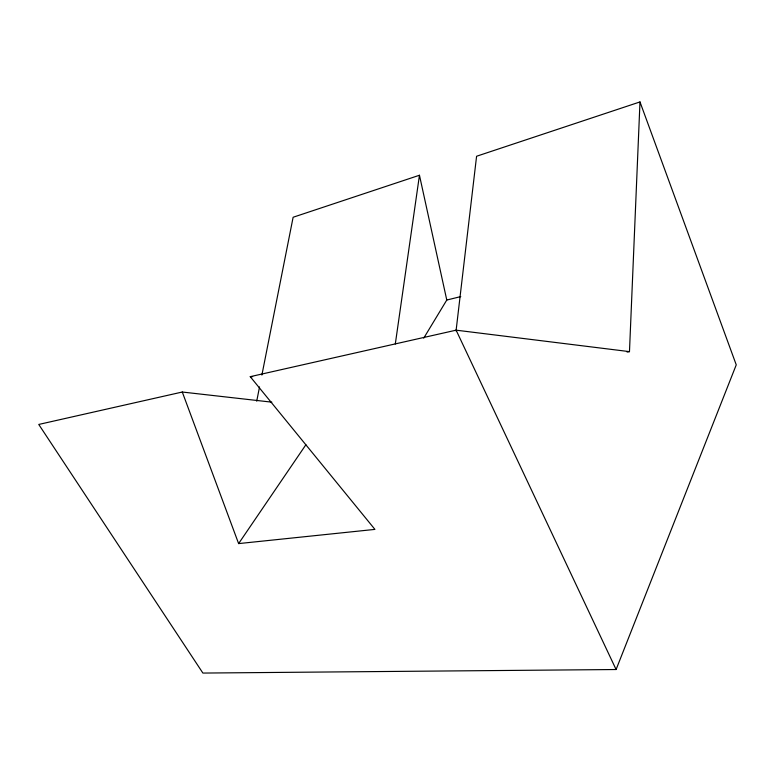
<?xml version="1.0" encoding="UTF-8"?>
<svg xmlns="http://www.w3.org/2000/svg" width="775" height="775" viewBox="0 0 775 775"><rect width="100%" height="100%" fill="white"/><g stroke="black" fill="none" stroke-linecap="round" stroke-linejoin="round"><path stroke-width="1.16" d="M627.101 352.082L629.474 351.637L639.985 101.932L476.586 156.25L456.039 330.964M395.308 343.993L419.459 175.247L293.124 217.252L261.892 375.061M256.719 401.169L259.538 386.928M271.851 402.167L182.28 392.024L38.75 424.448L202.895 673.068L616.096 669.523L736.25 364.851L639.985 101.932M423.731 338.142L446.778 300.041L419.459 175.247M182.28 392.024L238.623 543.595L305.902 444.734M446.778 300.041L460.767 296.593M238.623 543.595L374.926 529.393L250.248 376.669L456.117 330.169L629.474 351.637M250.248 376.669L252.66 376.64M456.117 330.169L616.096 669.523"/></g></svg>
